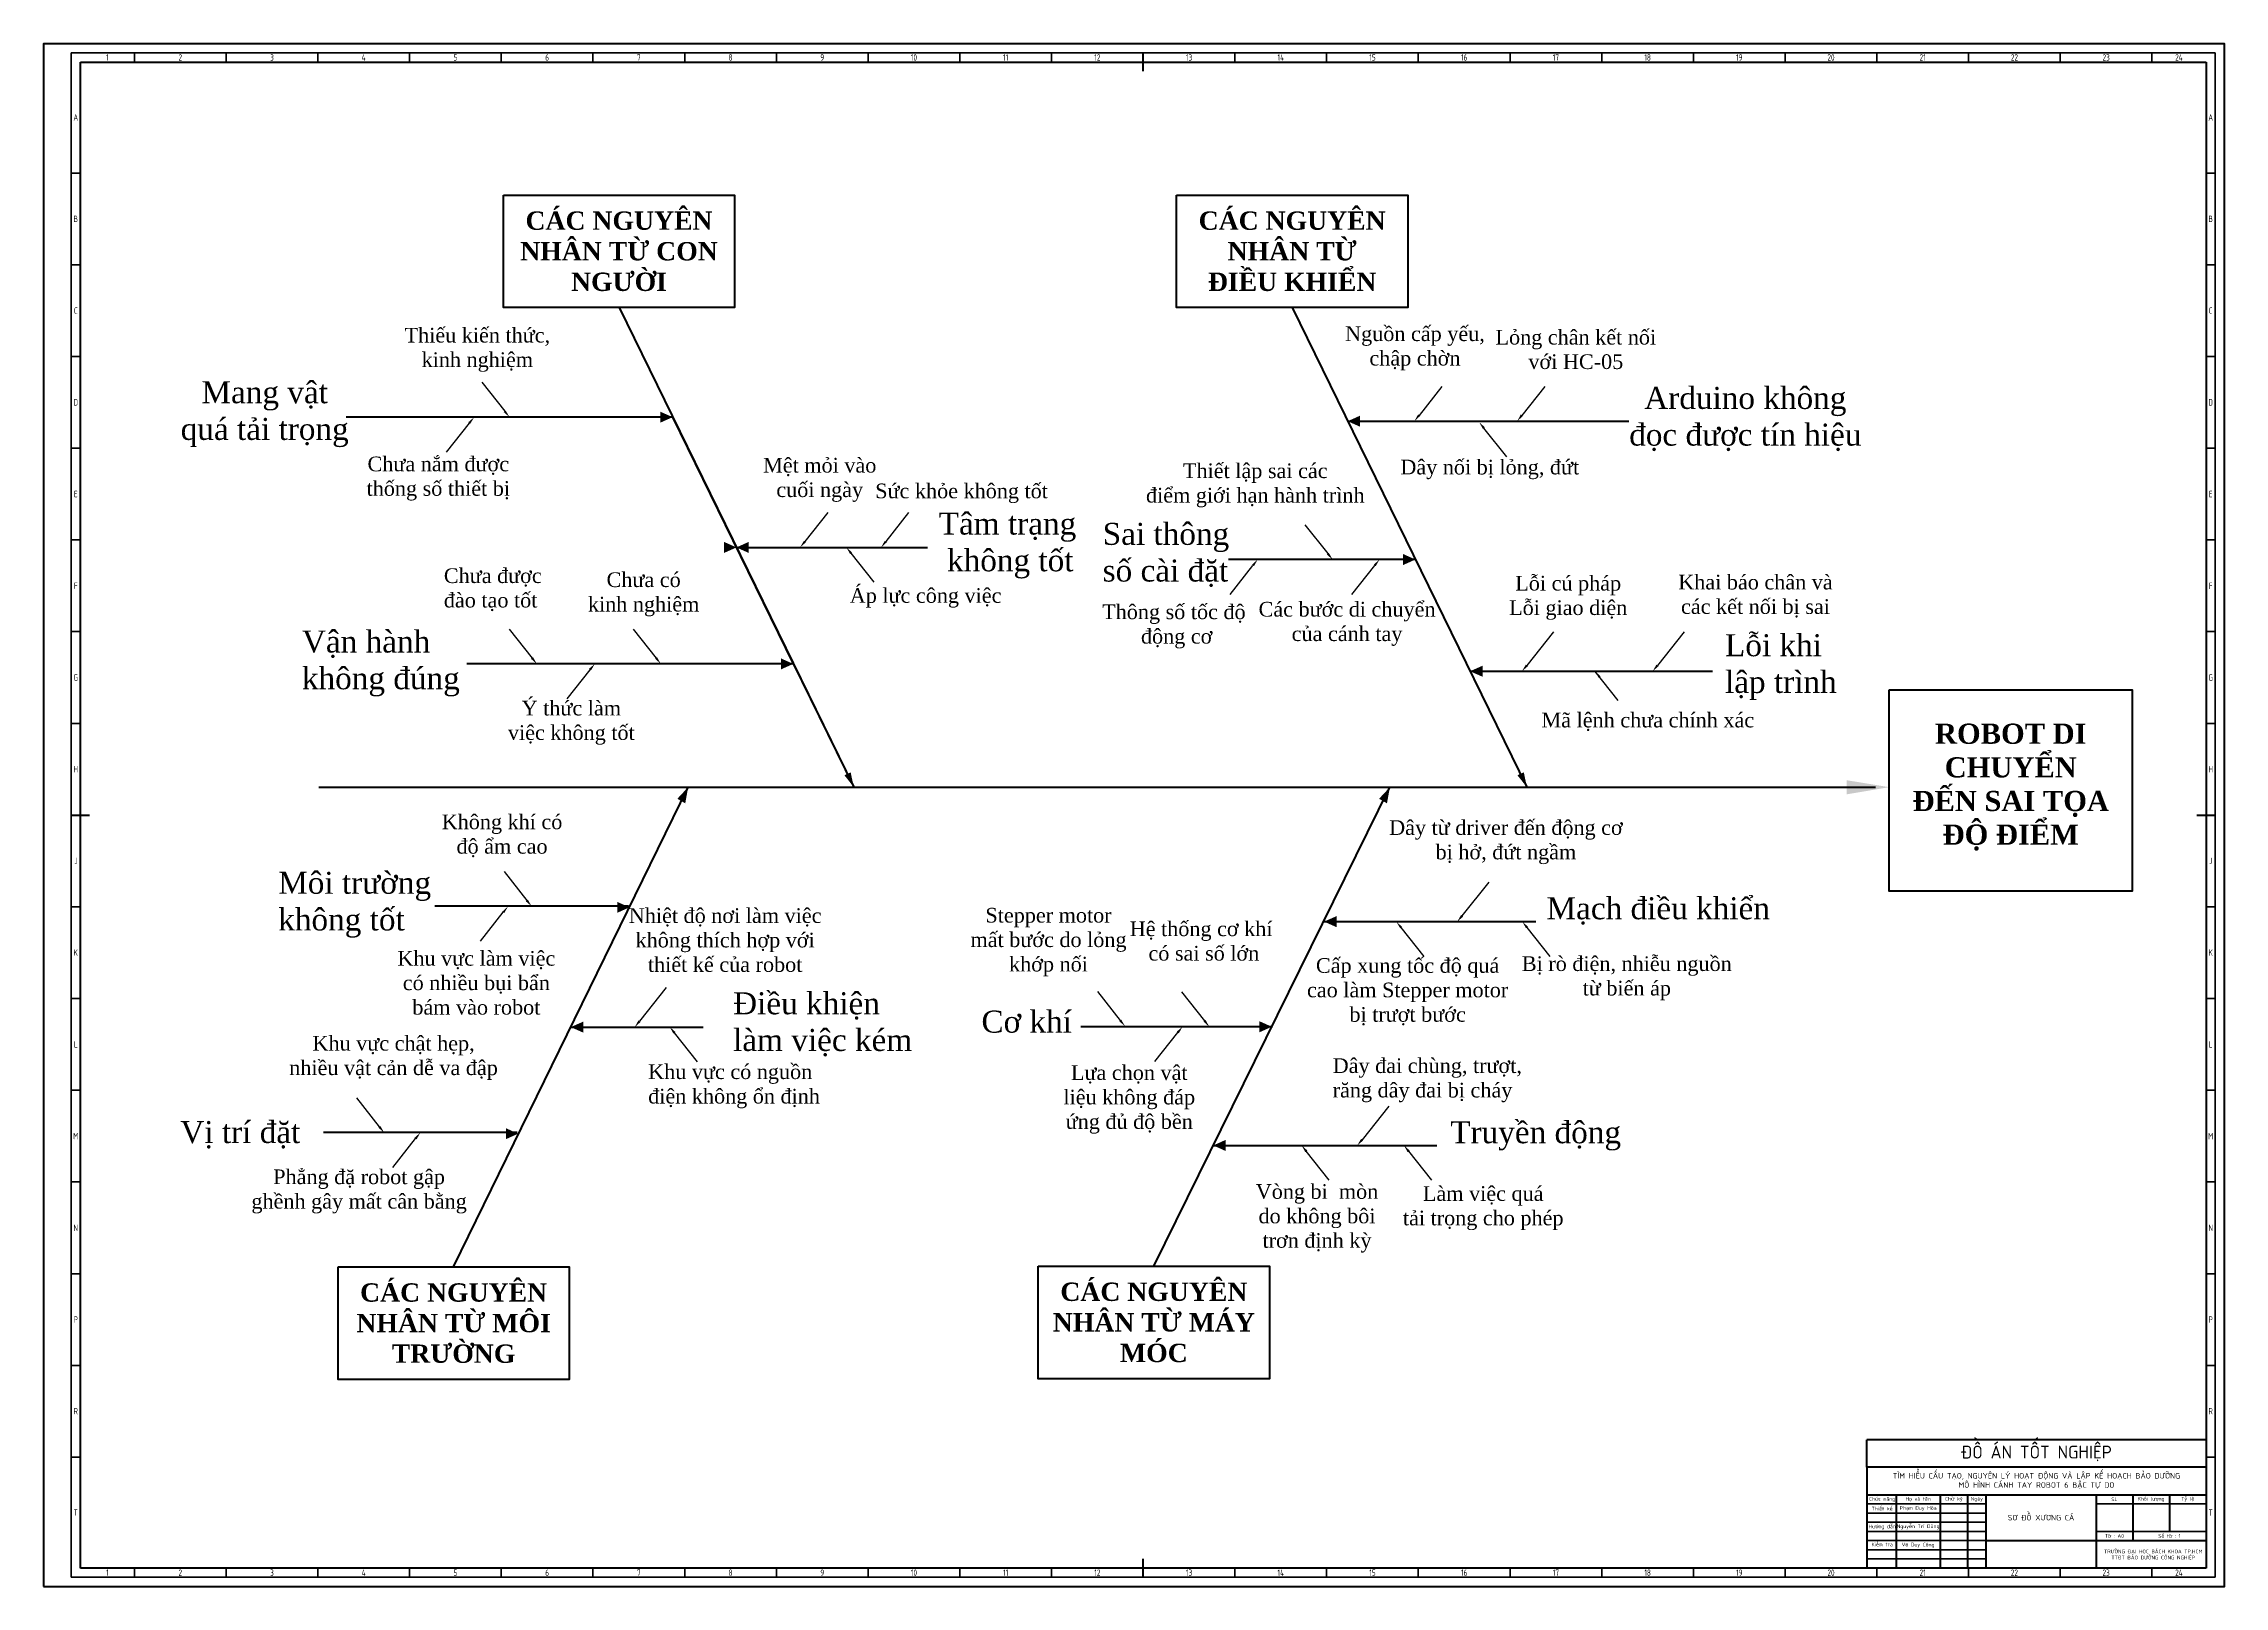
# Model space of a CAD drawing. Header units: millimetres. Extents: x -253 to 12701, y 1223 to 2077.
# Drawn here: x 6337 to 7526, y 1225 to 2066 of the extents above; entities that cross this region are included whole.
import ezdxf

# ---------------------------------------------------------------- set-up
doc = ezdxf.new("R2010")
doc.units = ezdxf.units.MM
for name, color, linetype, lineweight in [('0.3mm', 240, 'Continuous', 30), ('0.7mm', 7, 'Continuous', 70), ('Chu', 241, 'Continuous', 35), ('d', 7, 'Continuous', 35), ('Net 0.35', 20, 'Continuous', 35), ('Net 0.5', 7, 'Continuous', 50), ('Net 0.7', 7, 'Continuous', 70), ('net 1.5mm', 7, 'Continuous', 140), ('net 1mm', 7, 'Continuous', 140)]:
    doc.layers.add(name, color=color, linetype=linetype, lineweight=lineweight)
doc.layers.add('PHA_N', color=7, linetype='Continuous')
doc.styles.add('SLDTEXTSTYLE1', font='TXT', dxfattribs={"width": 0.7})
doc.styles.get("Standard").update_dxf_attribs({"font": 'arial.ttf'})

msp = doc.modelspace()

# ---------------------------------------------------------------- linework, layer by layer
at = {"layer": '0.3mm'}
for points in [[(6576.2, 1881.5), (6588.7, 1865.7)], [(7099.7, 1879.3), (7087.2, 1863.5)], [(7155.8, 1879.3), (7143.3, 1863.5)], [(6556.9, 1843.5), (6569.4, 1859.3)], [(7135.1, 1840.8), (7122.6, 1856.5)], [(6764.8, 1810.5), (6752.3, 1794.7)], [(6808.9, 1810.5), (6796.5, 1794.7)], [(7025, 1803.9), (7037.5, 1788.1)], [(6790.1, 1772.5), (6777.6, 1788.3)], [(6984.2, 1765.9), (6996.6, 1781.7)], [(7050.6, 1765.9), (7063, 1781.7)], [(6591.1, 1747), (6603.6, 1731.2)], [(6658.7, 1747), (6671.2, 1731.2)], [(7160.5, 1745.5), (7145.9, 1727.2)], [(7231.7, 1745.5), (7217.2, 1727.2)], [(6622.7, 1709), (6635.2, 1724.8)], [(7195.7, 1708.1), (7183.2, 1723.9)], [(6588.3, 1614.9), (6600.8, 1599.1)], [(7125.2, 1609.1), (7110.6, 1590.7)], [(6575.4, 1576.8), (6587.9, 1592.6)], [(7089.9, 1568.5), (7077.4, 1584.3)], [(7158.6, 1568.5), (7146.1, 1584.3)], [(6676.7, 1551.6), (6662.2, 1533.2)], [(6911.8, 1549.4), (6924.3, 1533.6)], [(6957.7, 1549.2), (6970.2, 1533.4)], [(6693.8, 1511.1), (6681.3, 1526.8)], [(6943.2, 1511.2), (6955.6, 1527)], [(6507.9, 1491.5), (6520.3, 1475.7)], [(7070.7, 1487), (7056.1, 1468.6)], [(6527.6, 1453.5), (6540.1, 1469.3)], [(7038.2, 1446.5), (7025.7, 1462.3)], [(7094.1, 1446.5), (7081.6, 1462.3)]]:
    msp.add_lwpolyline(points, dxfattribs=at)
at = {"layer": '0.7mm', "linetype": 'Continuous', "lineweight": 120}
for p, q in [((6651, 1922.2), (6779, 1660.8)), ((7018, 1922.2), (7146, 1660.8)), ((6560.8, 1399.3), (6688.7, 1660.8)), ((6942.6, 1399.7), (7071.3, 1660.8))]:
    msp.add_line(p, q, dxfattribs=at)
at = {"layer": '0.7mm'}
for p, q in [((7062.6, 1831), (7062.6, 1831)), ((7019.6, 1555.1), (7019.6, 1555.1))]:
    msp.add_line(p, q, dxfattribs=at)
at = {"layer": '0.7mm', "linetype": 'Continuous'}
msp.add_line((6713.1, 1795.3), (6779, 1660.8), dxfattribs=at)
at = {"layer": '0.7mm'}
for points in [[(6568.8, 1859.7), (6572, 1862.5), (6569.9, 1858.9)], [(6588.1, 1865.3), (6591.3, 1862.5), (6589.2, 1866.1)], [(7087.7, 1863.1), (7084.6, 1860.3), (7086.7, 1864)], [(7123.1, 1857), (7120, 1859.7), (7122, 1856.1)], [(7143.8, 1863.1), (7140.7, 1860.3), (7142.7, 1864)], [(6752.9, 1794.3), (6749.7, 1791.5), (6751.8, 1795.1)], [(6778.1, 1788.7), (6775, 1791.5), (6777, 1787.9)], [(6797, 1794.3), (6793.9, 1791.5), (6795.9, 1795.1)], [(6996.1, 1782.1), (6999.2, 1784.9), (6997.2, 1781.3)], [(7036.9, 1787.6), (7040.1, 1784.9), (7038, 1788.5)], [(7062.5, 1782.1), (7065.6, 1784.9), (7063.6, 1781.3)], [(6603, 1730.8), (6606.2, 1728), (6604.1, 1731.7)], [(6634.6, 1725.3), (6637.8, 1728), (6635.7, 1724.4)], [(6670.7, 1730.8), (6673.8, 1728), (6671.7, 1731.7)], [(7146.5, 1726.7), (7143.3, 1724), (7145.4, 1727.6)], [(7217.7, 1726.7), (7214.6, 1724), (7216.6, 1727.6)], [(7186.2, 1721.2), (7183.1, 1724), (7185.2, 1720.3)], [(6773.9, 1667.3), (6779, 1660.8), (6777.3, 1668.9)], [(7140.8, 1667.3), (7146, 1660.8), (7144.3, 1668.9)], [(6682.8, 1654.5), (6688.7, 1660.8), (6687.1, 1652)], [(7065.4, 1654.5), (7071.3, 1660.8), (7069.7, 1652)], [(6587.4, 1593), (6590.5, 1595.8), (6588.4, 1592.2)], [(6600.2, 1598.6), (6603.3, 1595.9), (6601.3, 1599.5)], [(7077.9, 1584.7), (7074.8, 1587.5), (7076.9, 1583.9)], [(7111.2, 1590.2), (7108, 1587.5), (7110.1, 1591.1)], [(7146.6, 1584.7), (7143.5, 1587.5), (7145.5, 1583.9)], [(6923.8, 1533.2), (6926.9, 1530.4), (6924.8, 1534.1)], [(6969.7, 1533), (6972.8, 1530.2), (6970.8, 1533.9)], [(6662.7, 1532.8), (6659.6, 1530), (6661.6, 1533.7)], [(6681.8, 1527.3), (6678.7, 1530), (6680.7, 1526.4)], [(6955.1, 1527.5), (6958.2, 1530.2), (6956.2, 1526.6)], [(6519.8, 1475.2), (6522.9, 1472.5), (6520.9, 1476.1)], [(6539.5, 1469.7), (6542.7, 1472.5), (6540.6, 1468.8)], [(7026.3, 1462.7), (7023.2, 1465.5), (7025.2, 1461.8)], [(7056.7, 1468.2), (7053.5, 1465.5), (7055.6, 1469.1)], [(7082.1, 1462.7), (7079, 1465.5), (7081, 1461.8)]]:
    msp.add_solid(points, dxfattribs=at)
at = {"layer": 'd'}
msp.add_line((7516.3, 1235.1), (7516.3, 1347.1), dxfattribs=at)
at = {"layer": 'Net 0.35', "linetype": 'Continuous', "lineweight": 35}
for p, q in [((6352.3, 1230.1), (6352.3, 2061.1)), ((6352.3, 2061.1), (7521.3, 2061.1)), ((6386.8, 2061.1), (6386.8, 2056.1)), ((6436.8, 2061.1), (6436.8, 2056.1)), ((6486.8, 2061.1), (6486.8, 2056.1)), ((6536.8, 2061.1), (6536.8, 2056.1)), ((6586.8, 2061.1), (6586.8, 2056.1)), ((6636.8, 2061.1), (6636.8, 2056.1)), ((6686.8, 2061.1), (6686.8, 2056.1)), ((6736.8, 2061.1), (6736.8, 2056.1)), ((6786.8, 2061.1), (6786.8, 2056.1)), ((6836.8, 2061.1), (6836.8, 2056.1)), ((6886.8, 2061.1), (6886.8, 2056.1)), ((6986.8, 2061.1), (6986.8, 2056.1)), ((7036.8, 2061.1), (7036.8, 2056.1)), ((7086.8, 2061.1), (7086.8, 2056.1)), ((7136.8, 2061.1), (7136.8, 2056.1)), ((7186.8, 2061.1), (7186.8, 2056.1)), ((7236.8, 2061.1), (7236.8, 2056.1)), ((7286.8, 2061.1), (7286.8, 2056.1)), ((7336.8, 2061.1), (7336.8, 2056.1)), ((7386.8, 2061.1), (7386.8, 2056.1)), ((7436.8, 2061.1), (7436.8, 2056.1)), ((7486.8, 2061.1), (7486.8, 2056.1)), ((7521.3, 2061.1), (7521.3, 1230.1)), ((6357.3, 1995.6), (6352.3, 1995.6)), ((7521.3, 1995.6), (7516.3, 1995.6)), ((6357.3, 1945.6), (6352.3, 1945.6)), ((7521.3, 1945.6), (7516.3, 1945.6)), ((6357.3, 1895.6), (6352.3, 1895.6)), ((7521.3, 1895.6), (7516.3, 1895.6)), ((6357.3, 1845.6), (6352.3, 1845.6)), ((7521.3, 1845.6), (7516.3, 1845.6)), ((6357.3, 1795.6), (6352.3, 1795.6)), ((7521.3, 1795.6), (7516.3, 1795.6)), ((6357.3, 1745.6), (6352.3, 1745.6)), ((7521.3, 1745.6), (7516.3, 1745.6)), ((6357.3, 1695.6), (6352.3, 1695.6)), ((7521.3, 1695.6), (7516.3, 1695.6)), ((6357.3, 1595.6), (6352.3, 1595.6)), ((7521.3, 1595.6), (7516.3, 1595.6)), ((6357.3, 1545.6), (6352.3, 1545.6)), ((7521.3, 1545.6), (7516.3, 1545.6)), ((6357.3, 1495.6), (6352.3, 1495.6)), ((7521.3, 1495.6), (7516.3, 1495.6)), ((6357.3, 1445.6), (6352.3, 1445.6)), ((7521.3, 1445.6), (7516.3, 1445.6)), ((6357.3, 1395.6), (6352.3, 1395.6)), ((7521.3, 1395.6), (7516.3, 1395.6)), ((6357.3, 1345.6), (6352.3, 1345.6)), ((7521.3, 1345.6), (7516.3, 1345.6)), ((6357.3, 1295.6), (6352.3, 1295.6)), ((7521.3, 1295.6), (7516.3, 1295.6)), ((7521.3, 1230.1), (6352.3, 1230.1)), ((6386.8, 1235.1), (6386.8, 1230.1)), ((6436.8, 1235.1), (6436.8, 1230.1)), ((6486.8, 1235.1), (6486.8, 1230.1)), ((6536.8, 1235.1), (6536.8, 1230.1)), ((6586.8, 1235.1), (6586.8, 1230.1)), ((6636.8, 1235.1), (6636.8, 1230.1)), ((6686.8, 1235.1), (6686.8, 1230.1)), ((6736.8, 1235.1), (6736.8, 1230.1)), ((6786.8, 1235.1), (6786.8, 1230.1)), ((6836.8, 1235.1), (6836.8, 1230.1)), ((6886.8, 1235.1), (6886.8, 1230.1)), ((6986.8, 1235.1), (6986.8, 1230.1)), ((7036.8, 1235.1), (7036.8, 1230.1)), ((7086.8, 1235.1), (7086.8, 1230.1)), ((7136.8, 1235.1), (7136.8, 1230.1)), ((7186.8, 1235.1), (7186.8, 1230.1)), ((7236.8, 1235.1), (7236.8, 1230.1)), ((7286.8, 1235.1), (7286.8, 1230.1)), ((7336.8, 1235.1), (7336.8, 1230.1)), ((7386.8, 1235.1), (7386.8, 1230.1)), ((7436.8, 1235.1), (7436.8, 1230.1)), ((7486.8, 1235.1), (7486.8, 1230.1))]:
    msp.add_line(p, q, dxfattribs=at)
at = {"layer": 'Net 0.35'}
for p, q in [((7331.3, 1270.1), (7396.3, 1270.1)), ((7331.3, 1265.1), (7396.3, 1265.1)), ((7456.3, 1270.1), (7516.3, 1270.1)), ((7331.3, 1260.1), (7396.3, 1260.1)), ((7331.3, 1255.1), (7396.3, 1255.1)), ((7396.3, 1250.1), (7331.3, 1250.1)), ((7456.3, 1255.1), (7516.3, 1255.1)), ((7331.3, 1245.1), (7396.3, 1245.1)), ((7331.3, 1240.1), (7396.3, 1240.1))]:
    msp.add_line(p, q, dxfattribs=at)
at = {"layer": 'Net 0.5', "lineweight": 100}
for p, q in [((6680.2, 1862.5), (6502.3, 1862.5)), ((7048.3, 1860.3), (7201.5, 1860.3)), ((6715, 1791.5), (6819.1, 1791.5)), ((7085.2, 1784.9), (6983.3, 1784.9)), ((6746, 1728), (6568.1, 1728)), ((7115, 1724), (7247.2, 1724)), ((6656.1, 1595.9), (6550.6, 1595.9)), ((7035.4, 1587.5), (7150.9, 1587.5)), ((6624.5, 1530), (6696.8, 1530)), ((7007.3, 1530.2), (6902.7, 1530.2)), ((6595.4, 1472.5), (6489.9, 1472.5)), ((6974.9, 1465.5), (7096.8, 1465.5))]:
    msp.add_line(p, q, dxfattribs=at)
at = {"layer": 'Net 0.7', "linetype": 'Continuous', "lineweight": 70}
for p, q in [((6936.8, 2051.1), (6936.8, 2061.1)), ((6357.3, 1235.1), (6357.3, 2056.1)), ((6357.3, 2056.1), (7516.3, 2056.1)), ((7516.3, 2056.1), (7516.3, 1235.1)), ((6352.3, 1645.6), (6362.3, 1645.6)), ((7511.3, 1645.6), (7521.3, 1645.6)), ((6936.8, 1230.1), (6936.8, 1240.1)), ((7516.3, 1235.1), (6357.3, 1235.1))]:
    msp.add_line(p, q, dxfattribs=at)
at = {"layer": 'Net 0.7'}
for p, q in [((6680.2, 1862.5), (6746, 1728)), ((7331.3, 1290.1), (7331.3, 1305.1)), ((7516.3, 1305.1), (7331.3, 1305.1)), ((7331.3, 1290.1), (7331.3, 1235.1)), ((7516.3, 1290.1), (7331.3, 1290.1)), ((7331.3, 1275.1), (7516.3, 1275.1)), ((7347.3, 1275.1), (7347.3, 1235.1)), ((7371.3, 1275.1), (7371.3, 1235.1)), ((7386.3, 1275.1), (7386.3, 1235.1)), ((7396.3, 1275.1), (7396.3, 1235.1)), ((7456.3, 1275.1), (7456.3, 1235.1)), ((7476.3, 1275.1), (7476.3, 1250.1)), ((7496.3, 1275.1), (7496.3, 1255.1)), ((7396.3, 1250.1), (7516.3, 1250.1))]:
    msp.add_line(p, q, dxfattribs=at)
msp.add_lwpolyline([(6337.3, 1225.1), (7526.3, 1225.1), (7526.3, 2066.1), (6337.3, 2066.1)], close=True, dxfattribs=at)
at = {"layer": 'net 1.5mm', "linetype": 'Continuous', "lineweight": 211}
msp.add_line((6487.4, 1660.8), (7336, 1660.8), dxfattribs=at)
at = {"layer": 'net 1.5mm'}
msp.add_solid([(7320.3, 1664.6), (7343.6, 1660.8), (7320.3, 1656.9)], dxfattribs=at)
at = {"layer": 'net 1mm'}
for points in [[(6588, 1983.6), (6714, 1983.6), (6714, 1922.2), (6588, 1922.2)], [(6955, 1983.6), (7081, 1983.6), (7081, 1922.2), (6955, 1922.2)], [(7343.6, 1713.9), (7476, 1713.9), (7476, 1604.1), (7343.6, 1604.1)], [(6497.8, 1399.3), (6623.8, 1399.3), (6623.8, 1337.9), (6497.8, 1337.9)], [(6879.6, 1399.7), (7005.6, 1399.7), (7005.6, 1338.3), (6879.6, 1338.3)]]:
    msp.add_lwpolyline(points, close=True, dxfattribs=at)
at = {"layer": 'PHA_N'}
for points in [[(6680.2, 1862.5, 0, 6, 0), (6673.5, 1862.5, 6, 6, 0)], [(7048.3, 1860.3, 0, 6, 0), (7055, 1860.3, 6, 6, 0)], [(6715, 1791.5, 0, 6, 0), (6708.3, 1791.5, 6, 6, 0)], [(6715, 1791.5, 0, 6, 0), (6721.7, 1791.5, 6, 6, 0)], [(7085.2, 1784.9, 0, 6, 0), (7078.5, 1784.9, 6, 6, 0)], [(6746, 1728, 0, 6, 0), (6739.3, 1728, 6, 6, 0)], [(7115, 1724, 0, 6, 0), (7121.8, 1724, 6, 6, 0)], [(6656.7, 1595.3, 0, 6, 0), (6650, 1595.3, 6, 6, 0)], [(7035.4, 1587.5, 0, 6, 0), (7042.2, 1587.5, 6, 6, 0)], [(6624.7, 1530, 0, 6, 0), (6631.5, 1530, 6, 6, 0)], [(7006.9, 1530.2, 0, 6, 0), (7000.2, 1530.2, 6, 6, 0)], [(6596, 1471.9, 0, 6, 0), (6589.3, 1471.9, 6, 6, 0)], [(6975, 1465.5, 0, 6, 0), (6981.7, 1465.5, 6, 6, 0)]]:
    msp.add_lwpolyline(points, format="xyseb", dxfattribs=at)

# ---------------------------------------------------------------- texts
at = {"layer": '0.7mm'}
for s, width, gutter_width, heights, insert, char_height, attachment_point in [('{\\fTimes New Roman|b1|i0|c0|p18;CÁC NGUYÊN NHÂN TỪ CON NGƯỜI}', 126.006, 20, [0], (6651, 1952.9), 10, 5), ('{\\fTimes New Roman|b1|i0|c0|p18;CÁC NGUYÊN NHÂN TỪ \\PĐIỀU KHIỂN}', 126.006, 20, [0], (7018, 1952.9), 10, 5), ('\\pxqc;{\\fTimes New Roman|b0|i0|c0|p18;Thiếu kiến thức, kinh nghiệm}', 79.508, 8.66, [41.1], (6534, 1911.2), 8, 1), ('\\pxqc;{\\fTimes New Roman|b0|i0|c0|p18;Nguồn cấp yếu, chập chờn}', 87.943, 8.66, [28.4], (7041, 1912), 8, 1), ('\\pxqc;{\\fTimes New Roman|b0|i0|c0|p18;Lỏng chân kết nối với HC-05}', 87.943, 8.66, [28.4], (7128.7, 1910.1), 8, 1), ('\\pxqc;{\\fTimes New Roman|b0|i0|c0|p18;Mang vật \\Pquá tải trọng}', 177.62, 8.66, [40.4], (6369, 1882.1), 12, 1), ('\\pxqc;{\\fTimes New Roman|b0|i0|c0|p18;Arduino không đọc được tín hiệu}', 129.969, 8.66, [49.7], (7200.1, 1879), 12, 1), ('\\pxqc;{\\fTimes New Roman|b0|i0|c0|p18;Chưa nắm được thống số thiết bị}', 100.161, 8.66, [38.3], (6502.4, 1841), 8, 1), ('\\pxqc;{\\fTimes New Roman|b0|i0|c0|p18;Mệt mỏi vào \\Pcuối ngày}', 149.461, 8.66, [36.4], (6685.7, 1840.3), 8, 1), ('\\pxqc;{\\fTimes New Roman|b0|i0|c0|p18;Thiết lập sai các\\Pđiểm giới hạn hành trình}', 160.402, 8.66, [52.9], (6917.7, 1837.3), 8, 1), ('{\\fTimes New Roman|b0|i0|c0|p18;Dây nối bị lỏng, đứt}', 149.461, 8.66, [8.75], (7077, 1839.3), 8, 1), ('{\\fTimes New Roman|b0|i0|c0|p18;Sức khỏe không tốt}', 149.461, 8.66, [8.75], (6790.7, 1826.3), 8, 1), ('{\\fTimes New Roman|b0|i0|c0|p18;Tâm trạng\\P không tốt}', 177.62, 8.66, [48.3], (6825.3, 1810.5), 12, 1), ('{\\fTimes New Roman|b0|i0|c0|p18;Sai thông số cài đặt}', 82.856, 8.66, [40.8], (6914.7, 1804.9), 12, 1), ('{\\fTimes New Roman|b0|i0|c0|p18;Chưa được \\Pđào tạo tốt}', 149.461, 8.66, [41.1], (6555.5, 1780.1), 8, 1), ('\\pxqc;{\\fTimes New Roman|b0|i0|c0|p18;Chưa có \\Pkinh nghiệm}', 149.461, 8.66, [31.3], (6589.7, 1777.9), 8, 1), ('{\\fTimes New Roman|b0|i0|c0|p18;Áp lực công việc}', 149.461, 8.66, [8.75], (6776.8, 1769.3), 8, 1), ('\\pxqc;{\\fTimes New Roman|b0|i0|c0|p18;Lỗi cú pháp\\PLỗi giao diện}', 115.644, 8.66, [41.9], (7110.7, 1776), 8, 1), ('\\pxqc;{\\fTimes New Roman|b0|i0|c0|p18;Khai báo chân và \\Pcác kết nối bị sai}', 115.644, 8.66, [41.9], (7212.8, 1776.6), 8, 1), ('\\pxqc;{\\fTimes New Roman|b0|i0|c0|p18;Thông số tốc độ\\P động cơ }', 153.274, 8.66, [28.4], (6876.9, 1760.4), 8, 1), ('\\pxqc;{\\fTimes New Roman|b0|i0|c0|p18;Các bước di chuyển\\Pcủa cánh tay}', 153.274, 8.66, [40.4], (6971.3, 1761.8), 8, 1), ('{\\fTimes New Roman|b0|i0|c0|p18;Vận hành \\Pkhông đúng}', 177.62, 8.66, [40.4], (6478.1, 1746.2), 12, 1), ('{\\fTimes New Roman|b0|i0|c0|p18;Lỗi khi lập trình}', 73.587, 8.66, [40.8], (7254, 1744.2), 12, 1), ('\\pxqc;{\\fTimes New Roman|b0|i0|c0|p18;Ý thức làm \\Pviệc không tốt}', 312.392, 8.66, [38.3], (6468.8, 1707.9), 8, 1), ('\\pxqc;{\\fTimes New Roman|b0|i0|c0|p18;Mã lệnh chưa chính xác}', 149.461, 8.66, [8.75], (7137.2, 1701.4), 8, 1), ('\\pxqc;{\\fTimes New Roman|b1|i0|c0|p18;ROBOT DI CHUYỂN\\P\\pq*;ĐẾN SAI TỌA\\PĐỘ ĐIỂM}', 138.464, 8.66, [108.1], (7409.8, 1660.8), 11, 5), ('\\pxqc;{\\fTimes New Roman|b0|i0|c0|p18;Không khí có \\Pđộ ẩm cao}', 142.837, 8.66, [29.9], (6515.8, 1645.9), 8, 1), ('{\\fTimes New Roman|b0|i0|c0|p18;Môi trường\\Pkhông tốt}', 211.773, 8.66, [44.9], (6465.2, 1614.7), 12, 1), ('{\\fTimes New Roman|b0|i0|c0|p18;Mạch điều khiển }', 177.62, 8.66, [13.1], (7156.7, 1600.8), 12, 1), ('\\pxqc;{\\fTimes New Roman|b0|i0|c0|p18;Khu vực làm việc \\Pcó nhiều bụi bẩn \\Pbám vào robot}', 125.835, 8.66, [38.9], (6510.3, 1571.5), 8, 1), ('{\\fTimes New Roman|b0|i0|c0|p18;Điều khiện \\Plàm việc kém}', 147.8, 8.66, [54.2], (6713.2, 1549), 12, 1), ('{\\fTimes New Roman|b0|i0|c0|p18;Cơ khí}', 177.62, 8.66, [13.1], (6848.6, 1539), 12, 1), ('\\pxqc;{\\fTimes New Roman|b0|i0|c0|p18;Khu vực chật hẹp, nhiều vật cản dễ va đập}', 113.56, 8.66, [47.7], (6471.3, 1525.2), 8, 1), ('{\\fTimes New Roman|b0|i0|c0|p18;Khu vực có nguồn điện không ổn định}', 94.412, 8.66, [42.5], (6666.9, 1509.7), 8, 1), ('{\\fTimes New Roman|b0|i0|c0|p18;Dây đai chùng, trượt, răng dây đai bị cháy}', 115.758, 8.66, [39.4], (7040.1, 1513), 8, 1), ('\\pxqc;{\\fTimes New Roman|b0|i0|c0|p18;Lựa chọn vật\\Pliệu không đáp\\Pứng đủ độ bền}', 93.008, 8.66, [52.9], (6882.7, 1509.2), 8, 1), ('{\\fTimes New Roman|b0|i0|c0|p18;Vị trí đặt}', 211.773, 8.66, [44.9], (6411.8, 1478.8), 12, 1), ('{\\fTimes New Roman|b0|i0|c0|p18;Truyền động}', 177.62, 8.66, [13.1], (7104.2, 1478.7), 12, 1), ('\\pxqc;{\\fTimes New Roman|b0|i0|c0|p18;Phẳng đặ robot gập ghềnh gây mất cân bằng}', 117.979, 8.66, [48.8], (6450.3, 1452.4), 8, 1), ('\\pxqc;{\\fTimes New Roman|b0|i0|c0|p18;Vòng bi  mòn do không bôi trơn định kỳ}', 72.115, 8.66, [39.5], (6995.5, 1444.4), 8, 1), ('\\pxqc;{\\fTimes New Roman|b0|i0|c0|p18;Làm việc quá \\Ptải trọng cho phép}', 177.748, 8.66, [27.5], (7033.3, 1443.3), 8, 1), ('{\\fTimes New Roman|b1|i0|c0|p18;CÁC NGUYÊN NHÂN TỪ MÔI TRƯỜNG}', 126.006, 20, [0], (6560.8, 1368.6), 10, 5), ('{\\fTimes New Roman|b1|i0|c0|p18;CÁC NGUYÊN NHÂN TỪ MÁY MÓC}', 126.006, 20, [0], (6942.6, 1369), 10, 5)]:
    msp.add_mtext_dynamic_manual_height_columns(s, width=width, gutter_width=gutter_width, heights=heights, dxfattribs=dict(at, insert=insert, char_height=char_height, attachment_point=attachment_point))
at = {"layer": '0.7mm', "char_height": 8, "width": 175.533, "attachment_point": 1}
for s, insert in [('\\pxqc;{\\fTimes New Roman|b0|i0|c0|p18;Dây từ driver đến động cơ \\Pbị hở, đứt ngầm}', (7046.8, 1642.8)), ('\\pxqc;{\\fTimes New Roman|b0|i0|c0|p18;Nhiệt độ nơi làm việc \\Pkhông thích hợp với\\Pthiết kế của robot}', (6621.1, 1594.8)), ('\\pxqc;{\\fTimes New Roman|b0|i0|c0|p18;Stepper motor\\Pmất bước do lỏng\\Pkhớp nối}', (6797.4, 1595)), ('\\pxqc;{\\fTimes New Roman|b0|i0|c0|p18;Hệ thống cơ khí\\P có sai số lớn}', (6880.6, 1587.6)), ('\\pxqc;{\\fTimes New Roman|b0|i0|c0|p18;Bị rò điện, nhiễu nguồn \\Ptừ biến áp }', (7112.7, 1568.6)), ('\\pxqc;{\\fTimes New Roman|b0|i0|c0|p18;Cấp xung tốc độ quá\\Pcao làm Stepper motor\\Pbị trượt bước}', (6993.2, 1567.6))]:
    msp.add_mtext(s, dxfattribs=dict(at, insert=insert))
at = {"layer": 'Chu', "char_height": 3.5, "attachment_point": 5, "style": 'SLDTEXTSTYLE1'}
for s, insert in [('{\\fTCVN 7284|b0|i0|c0|p34;1}', (6372, 2058.6)), ('{\\fTCVN 7284|b0|i0|c0|p34;2}', (6411.8, 2058.6)), ('{\\fTCVN 7284|b0|i0|c0|p34;3}', (6461.8, 2058.6)), ('{\\fTCVN 7284|b0|i0|c0|p34;4}', (6511.8, 2058.6)), ('{\\fTCVN 7284|b0|i0|c0|p34;5}', (6561.8, 2058.6)), ('{\\fTCVN 7284|b0|i0|c0|p34;6}', (6611.8, 2058.6)), ('{\\fTCVN 7284|b0|i0|c0|p34;7}', (6661.8, 2058.6)), ('{\\fTCVN 7284|b0|i0|c0|p34;8}', (6711.8, 2058.6)), ('{\\fTCVN 7284|b0|i0|c0|p34;9}', (6761.8, 2058.6)), ('{\\fTCVN 7284|b0|i0|c0|p34;10}', (6811.8, 2058.6)), ('{\\fTCVN 7284|b0|i0|c0|p34;11}', (6861.8, 2058.6)), ('{\\fTCVN 7284|b0|i0|c0|p34;12}', (6911.8, 2058.6)), ('{\\fTCVN 7284|b0|i0|c0|p34;13}', (6961.8, 2058.6)), ('{\\fTCVN 7284|b0|i0|c0|p34;14}', (7011.8, 2058.6)), ('{\\fTCVN 7284|b0|i0|c0|p34;15}', (7061.8, 2058.6)), ('{\\fTCVN 7284|b0|i0|c0|p34;16}', (7111.8, 2058.6)), ('{\\fTCVN 7284|b0|i0|c0|p34;17}', (7161.8, 2058.6)), ('{\\fTCVN 7284|b0|i0|c0|p34;18}', (7211.8, 2058.6)), ('{\\fTCVN 7284|b0|i0|c0|p34;19}', (7261.8, 2058.6)), ('{\\fTCVN 7284|b0|i0|c0|p34;20}', (7311.8, 2058.6)), ('{\\fTCVN 7284|b0|i0|c0|p34;21}', (7361.8, 2058.6)), ('{\\fTCVN 7284|b0|i0|c0|p34;22}', (7411.8, 2058.6)), ('{\\fTCVN 7284|b0|i0|c0|p34;23}', (7461.8, 2058.6)), ('{\\fTCVN 7284|b0|i0|c0|p34;24}', (7501.5, 2058.6)), ('{\\fTCVN 7284|b0|i0|c0|p34;A}', (6354.8, 2025.9)), ('{\\fTCVN 7284|b0|i0|c0|p34;A}', (7518.8, 2025.9)), ('{\\fTCVN 7284|b0|i0|c0|p34;B}', (6354.8, 1970.6)), ('{\\fTCVN 7284|b0|i0|c0|p34;B}', (7518.8, 1970.6)), ('{\\fTCVN 7284|b0|i0|c0|p34;C}', (6354.8, 1920.6)), ('{\\fTCVN 7284|b0|i0|c0|p34;C}', (7518.8, 1920.6)), ('{\\fTCVN 7284|b0|i0|c0|p34;D}', (6354.8, 1870.6)), ('{\\fTCVN 7284|b0|i0|c0|p34;D}', (7518.8, 1870.6)), ('{\\fTCVN 7284|b0|i0|c0|p34;E}', (6354.8, 1820.6)), ('{\\fTCVN 7284|b0|i0|c0|p34;E}', (7518.8, 1820.6)), ('{\\fTCVN 7284|b0|i0|c0|p34;F}', (6354.8, 1770.6)), ('{\\fTCVN 7284|b0|i0|c0|p34;F}', (7518.8, 1770.6)), ('{\\fTCVN 7284|b0|i0|c0|p34;G}', (6354.8, 1720.6)), ('{\\fTCVN 7284|b0|i0|c0|p34;G}', (7518.8, 1720.6)), ('{\\fTCVN 7284|b0|i0|c0|p34;H}', (6354.8, 1670.6)), ('{\\fTCVN 7284|b0|i0|c0|p34;H}', (7518.8, 1670.6)), ('{\\fTCVN 7284|b0|i0|c0|p34;J}', (6354.8, 1620.6)), ('{\\fTCVN 7284|b0|i0|c0|p34;J}', (7518.8, 1620.6)), ('{\\fTCVN 7284|b0|i0|c0|p34;K}', (6354.8, 1570.6)), ('{\\fTCVN 7284|b0|i0|c0|p34;K}', (7518.8, 1570.6)), ('{\\fTCVN 7284|b0|i0|c0|p34;L}', (6354.8, 1520.6)), ('{\\fTCVN 7284|b0|i0|c0|p34;L}', (7518.8, 1520.6)), ('{\\fTCVN 7284|b0|i0|c0|p34;M}', (6354.8, 1470.6)), ('{\\fTCVN 7284|b0|i0|c0|p34;M}', (7518.8, 1470.6)), ('{\\fTCVN 7284|b0|i0|c0|p34;N}', (6354.8, 1420.6)), ('{\\fTCVN 7284|b0|i0|c0|p34;N}', (7518.8, 1420.6)), ('{\\fTCVN 7284|b0|i0|c0|p34;P}', (6354.8, 1370.6)), ('{\\fTCVN 7284|b0|i0|c0|p34;P}', (7518.8, 1370.6)), ('{\\fTCVN 7284|b0|i0|c0|p34;R}', (6354.8, 1320.6)), ('{\\fTCVN 7284|b0|i0|c0|p34;R}', (7518.8, 1320.6)), ('{\\fTCVN 7284|b0|i0|c0|p34;T}', (6354.8, 1265.4)), ('{\\fTCVN 7284|b0|i0|c0|p34;T}', (7518.8, 1265.4)), ('{\\fTCVN 7284|b0|i0|c0|p34;1}', (6372, 1232.6)), ('{\\fTCVN 7284|b0|i0|c0|p34;2}', (6411.8, 1232.6)), ('{\\fTCVN 7284|b0|i0|c0|p34;3}', (6461.8, 1232.6)), ('{\\fTCVN 7284|b0|i0|c0|p34;4}', (6511.8, 1232.6)), ('{\\fTCVN 7284|b0|i0|c0|p34;5}', (6561.8, 1232.6)), ('{\\fTCVN 7284|b0|i0|c0|p34;6}', (6611.8, 1232.6)), ('{\\fTCVN 7284|b0|i0|c0|p34;7}', (6661.8, 1232.6)), ('{\\fTCVN 7284|b0|i0|c0|p34;8}', (6711.8, 1232.6)), ('{\\fTCVN 7284|b0|i0|c0|p34;9}', (6761.8, 1232.6)), ('{\\fTCVN 7284|b0|i0|c0|p34;10}', (6811.8, 1232.6)), ('{\\fTCVN 7284|b0|i0|c0|p34;11}', (6861.8, 1232.6)), ('{\\fTCVN 7284|b0|i0|c0|p34;12}', (6911.8, 1232.6)), ('{\\fTCVN 7284|b0|i0|c0|p34;13}', (6961.8, 1232.6)), ('{\\fTCVN 7284|b0|i0|c0|p34;14}', (7011.8, 1232.6)), ('{\\fTCVN 7284|b0|i0|c0|p34;15}', (7061.8, 1232.6)), ('{\\fTCVN 7284|b0|i0|c0|p34;16}', (7111.8, 1232.6)), ('{\\fTCVN 7284|b0|i0|c0|p34;17}', (7161.8, 1232.6)), ('{\\fTCVN 7284|b0|i0|c0|p34;18}', (7211.8, 1232.6)), ('{\\fTCVN 7284|b0|i0|c0|p34;19}', (7261.8, 1232.6)), ('{\\fTCVN 7284|b0|i0|c0|p34;20}', (7311.8, 1232.6)), ('{\\fTCVN 7284|b0|i0|c0|p34;21}', (7361.8, 1232.6)), ('{\\fTCVN 7284|b0|i0|c0|p34;22}', (7411.8, 1232.6)), ('{\\fTCVN 7284|b0|i0|c0|p34;23}', (7461.8, 1232.6)), ('{\\fTCVN 7284|b0|i0|c0|p34;24}', (7501.5, 1232.6))]:
    msp.add_mtext(s, dxfattribs=dict(at, insert=insert))
at = {"layer": 'Chu'}
for s, width, insert, char_height, attachment_point in [('{\\fTCVN 7284|b0|i0|c0|p34;ĐỒ ÁN TỐT NGHIỆP}', 128.173, (7423.8, 1297.6), 7, 5), ('{\\fTCVN 7284|b0|i0|c0|p34;TÌM HIỂU CẤU TẠO, NGUYÊN LÝ HOẠT ĐỘNG VÀ LẬP KẾ HOẠCH BẢO DƯỠNG\\PMÔ HÌNH CÁNH TAY ROBOT 6 BẬC TỰ DO}', 181.433, (7423.8, 1282.6), 3, 5), ('{\\fTCVN 7284|b0|i0|c0|p34;Chức năng}', 18.938, (7339.7, 1272.5), 2, 5), ('\\pxqc;{\\fTCVN 7284|b0|i0|c0|p34;Họ và tên}', 45.233, (7359.3, 1272.6), 2, 5), ('\\pxqc;{\\fTCVN 7284|b0|i0|c0|p34;Chữ ký}', 18.938, (7378.8, 1272.6), 2, 5), ('\\pxqc;{\\fTCVN 7284|b0|i0|c0|p34;Ngày}', 18.938, (7391.3, 1272.6), 2, 5), ('\\pxqc;{\\fTCVN 7284|b0|i0|c0|p34;SL}', 45.233, (7466.3, 1272.6), 2, 5), ('\\pxqc;{\\fTCVN 7284|b0|i0|c0|p34;Khối lượng}', 45.233, (7486.3, 1272.6), 2, 5), ('\\pxqc;{\\fTCVN 7284|b0|i0|c0|p34;Tỷ lệ}', 45.233, (7506.3, 1272.6), 2, 5), ('\\pxqc;{\\fTCVN 7284|b0|i0|c0|p34;Thiết kế}', 18.938, (7339.7, 1267.5), 2, 5), ('\\pxqc;{\\fTCVN 7284|b0|i0|c0|p34;Phạm Duy Hòa}', 45.233, (7359.3, 1267.6), 2, 5), ('{\\fTCVN 7284|b0|i0|c0|p34;SƠ ĐỒ XƯƠNG CÁ}', 51.346, (7426.3, 1262.6), 3, 5), ('\\pxqc;{\\fTCVN 7284|b0|i0|c0|p34;Hướng dẫn}', 18.938, (7339.7, 1257.5), 2, 5), ('\\pxqc;{\\fTCVN 7284|b0|i0|c0|p34;Kiểm tra}', 18.938, (7330.2, 1248), 2, 4), ('\\pxqc;{\\fTCVN 7284|b0|i0|c0|p34;Nguyễn Trí Dũng}', 45.233, (7359.3, 1257.6), 2, 5), ('\\pxqc;{\\fTCVN 7284|b0|i0|c0|p34;Võ Duy Công}', 45.233, (7359.3, 1247.6), 2, 5), ('\\pxqc;{\\fTCVN 7284|b0|i0|c0|p34;Tờ : A0}', 45.233, (7466.3, 1252.6), 2, 5), ('\\pxqc;{\\fTCVN 7284|b0|i0|c0|p34;Số tờ : 1}', 45.233, (7496.3, 1252.6), 2, 5), ('{\\fTCVN 7284|b0|i0|c0|p34;TRƯỜNG ĐẠI HỌC BÁCH KHOA TP.HCM\\PTTĐT BẢO DƯỠNG CÔNG NGHIỆP}', 73.353, (7487.5, 1242.3), 2, 5)]:
    msp.add_mtext_dynamic_manual_height_columns(s, width=width, gutter_width=156.6, heights=[0], dxfattribs=dict(at, insert=insert, char_height=char_height, attachment_point=attachment_point))

doc.saveas('drawing.dxf')
